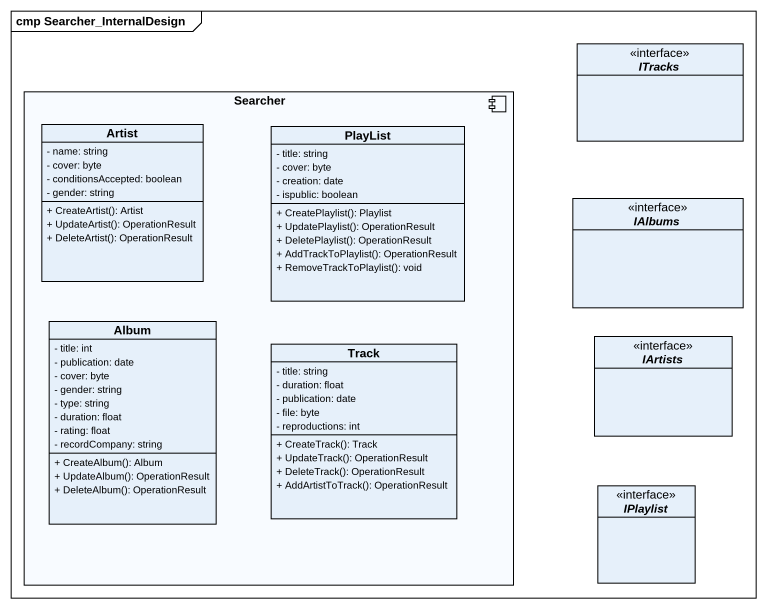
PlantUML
@startuml
mainframe cmp Searcher_InternalDesign
hide circle
hide empty members
skinparam classAttributeIconSize 0
interface ITracks
component Searcher {
  class Artist {
    - name: string
    - cover: byte
    - conditionsAccepted: boolean
    - gender: string
    + CreateArtist(): Artist
    + UpdateArtist(): OperationResult
    + DeleteArtist(): OperationResult
  }
  class PlayList {
    - title: string
    - cover: byte
    - creation: date
    - ispublic: boolean
    + CreatePlaylist(): Playlist
    + UpdatePlaylist(): OperationResult
    + DeletePlaylist(): OperationResult
    + AddTrackToPlaylist(): OperationResult
    + RemoveTrackToPlaylist(): void
  }
  class Album {
    - title: int
    - publication: date
    - cover: byte
    - gender: string
    - type: string
    - duration: float
    - rating: float
    - recordCompany: string
    + CreateAlbum(): Album
    + UpdateAlbum(): OperationResult
    + DeleteAlbum(): OperationResult
  }
  class Track {
    - title: string
    - duration: float
    - publication: date
    - file: byte
    - reproductions: int
    + CreateTrack(): Track
    + UpdateTrack(): OperationResult
    + DeleteTrack(): OperationResult
    + AddArtistToTrack(): OperationResult
  }
}
interface IAlbums
interface IArtists
interface IPlaylist
@enduml
